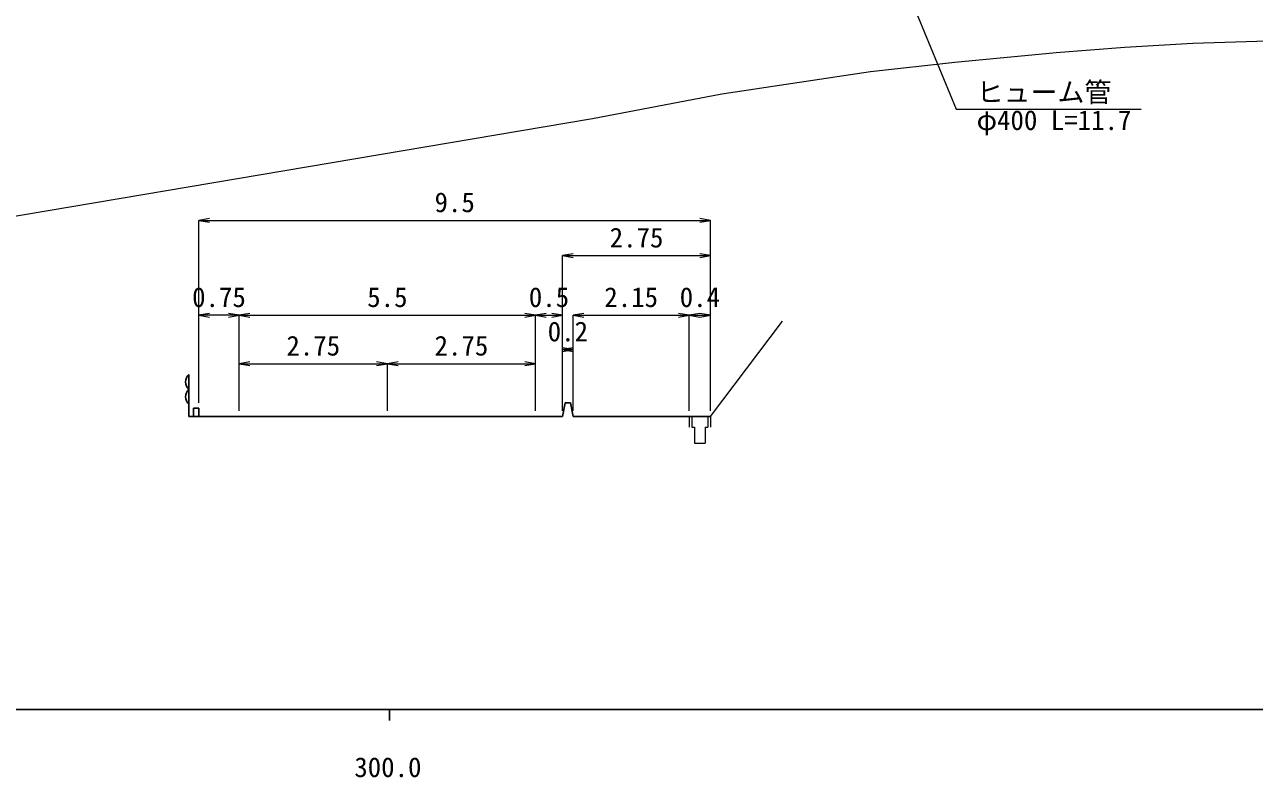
# Model space of a CAD drawing. Units: millimetres at full size, sheet at 1:1000, with parts at other scales. Extents: x 40000 to 680000, y 20000 to 380000.
# Drawn here: x 334132 to 448257, y 198715 to 268543 of the extents above; entities that cross this region are included whole.
import ezdxf
from ezdxf.enums import TextEntityAlignment as Align

# ---------------------------------------------------------------- set-up
doc = ezdxf.new("R2010")
doc.units = ezdxf.units.MM
doc.header["$LTSCALE"] = 1000
for name, color, linetype, lineweight in [('M-BGD', 7, 'Continuous', 25), ('M-STR-HTXT', 7, 'Continuous', 13), ('M-TTL-BAND', 7, 'Continuous', 25)]:
    doc.layers.add(name, color=color, linetype=linetype, lineweight=lineweight)
doc.styles.add('ＭＳ ゴシック', font='')
doc.styles.get('ＭＳ ゴシック').set_extended_font_data('MS Gothic')

# ---------------------------------------------------------------- blocks, each defined once
blk = doc.blocks.new('open_arrow')
at = {"color": 0, "linetype": 'Continuous', "lineweight": -2}
blk.add_lwpolyline([(7.5, 1.25), (0, 0), (7.5, -1.25)], dxfattribs=at)

msp = doc.modelspace()

# ---------------------------------------------------------------- linework, layer by layer
at = {"layer": 'M-BGD'}
for p, q in [((349386, 232205), (349386, 236094)), ((350296, 232955), (349796, 232955)), ((349796, 232205), (349796, 232955)), ((350296, 232205), (350296, 232955)), ((384046, 232205), (384296, 233455)), ((384296, 233455), (384796, 233455)), ((384796, 233455), (385046, 232205)), ((350296, 232205), (349386, 232205))]:
    msp.add_line(p, q, dxfattribs=at)
for points in [[(350296, 232205), (354046, 232205), (367796, 232205), (381546, 232205), (384046, 232205)], [(385046, 232205), (395796, 232205), (397796, 232205)]]:
    msp.add_lwpolyline(points, dxfattribs=at)
for centre in [(349968, 235400), (349968, 234014)]:
    msp.add_arc(centre, 905, 129.98764, 230.01236, dxfattribs=at)
at = {"layer": 'M-STR-HTXT'}
for p, q in [((350296, 233455), (350296, 250386)), ((350296, 250385), (397796, 250385)), ((397796, 232705), (397796, 250386)), ((384046, 232705), (384046, 247112)), ((384046, 247111), (397796, 247111)), ((354046, 241585), (350296, 241585)), ((354046, 232705), (354046, 241586)), ((354046, 241585), (381546, 241585)), ((381546, 232705), (381546, 241586)), ((381546, 241585), (384046, 241585)), ((385046, 232705), (385046, 241586)), ((385046, 241585), (395796, 241585)), ((395796, 232705), (395796, 241586)), ((395796, 241585), (397796, 241585)), ((397796, 232205), (404470, 241032)), ((385046, 238402), (384046, 238402)), ((354046, 237082), (367796, 237082)), ((367796, 232705), (367796, 237083)), ((367796, 237082), (381546, 237082)), ((395796, 232205), (395796, 231205)), ((396046, 232205), (396046, 231205)), ((397546, 232205), (397546, 231205)), ((397796, 232205), (397796, 231205)), ((396046, 231205), (396296, 231205)), ((396296, 231205), (396296, 229705)), ((397296, 231205), (397546, 231205)), ((397296, 231205), (397296, 229705)), ((396296, 229705), (397296, 229705))]:
    msp.add_line(p, q, dxfattribs=at)
for points in [[(404110, 300549), (420579, 260714), (437751, 260714)], [(210044, 231874), (218163, 232316), (235651, 234050), (251550, 236482), (272241, 240466), (386831, 259829), (398835, 262134), (412629, 264186), (420457, 265068), (429858, 265963), (436222, 266452), (442537, 266807), (449478, 267049)]]:
    msp.add_lwpolyline(points, dxfattribs=at)
at = {"layer": 'M-TTL-BAND'}
for p, q in [((40000, 205000), (579000, 205000)), ((368000, 205000), (368000, 204000))]:
    msp.add_line(p, q, dxfattribs=at)

# ---------------------------------------------------------------- block references
at = {"layer": 'M-STR-HTXT', "xscale": 133, "yscale": 133}
for p in [(350296, 250385), (384046, 247111), (350296, 241585), (354046, 241585), (381546, 241585), (385046, 241585), (395796, 241585), (384046, 238402), (354046, 237082), (367796, 237082)]:
    msp.add_blockref('open_arrow', p, dxfattribs=at)
at = {"layer": 'M-STR-HTXT', "xscale": 133, "yscale": 133, "rotation": 180}
for p in [(397796, 250385), (397796, 247111), (354046, 241585), (381546, 241585), (384046, 241585), (395796, 241585), (397796, 241585), (385046, 238402), (367796, 237082), (381546, 237082)]:
    msp.add_blockref('open_arrow', p, dxfattribs=at)

# ---------------------------------------------------------------- texts
at = {"layer": 'M-STR-HTXT', "style": 'ＭＳ ゴシック'}
for s, p in [('ヒューム管', (422479, 260814)), ('φ400 L=11.7', (422479, 258214))]:
    msp.add_text(s, height=1833, dxfattribs=at).set_placement(p, align=Align.BOTTOM_LEFT)
for s, p in [('9.5', (374046, 250596)), ('2.75', (390921, 247322)), ('0.75', (352171, 241796)), ('5.5', (367796, 241796)), ('0.5', (382796, 241796)), ('2.15', (390421, 241796)), ('0.4', (396796, 241796)), ('0.2', (384546, 238613)), ('2.75', (360921, 237293)), ('2.75', (374671, 237293))]:
    msp.add_text(s, height=1833, dxfattribs=at).set_placement(p, align=Align.BOTTOM_CENTER)
at = {"layer": 'M-TTL-BAND', "style": 'ＭＳ ゴシック'}
msp.add_text('300.0', height=1833, dxfattribs=at).set_placement((367844, 198195), align=Align.BOTTOM_CENTER)

doc.saveas('drawing.dxf')
